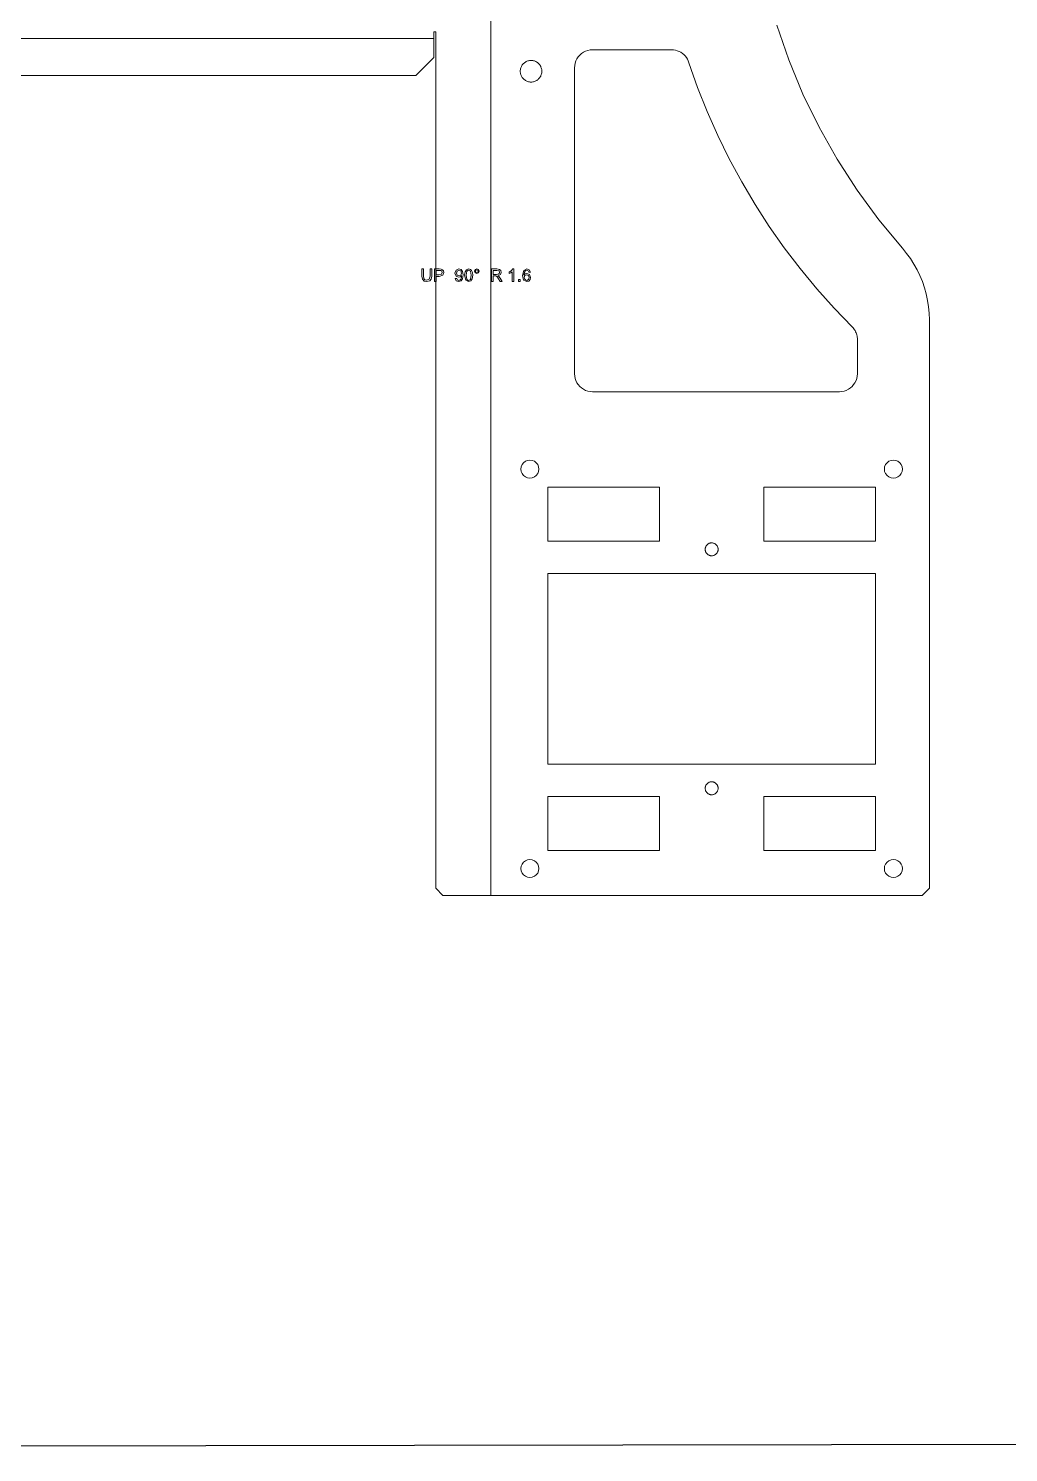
# Model space of a CAD drawing. Extents: x 0 to 2200, y 1000 to 1655.
# Drawn here: x 1136.1 to 1408.4, y 1000 to 1395.7 of the extents above; entities that cross this region are included whole.
import ezdxf

# ---------------------------------------------------------------- set-up
doc = ezdxf.new("R2010")
doc.units = 0
doc.layers.get('0').update_dxf_attribs({"linetype": 'CONTINUOUS', "lineweight": 25, "true_color": 0xffffff})
doc.layers.add('Layer0', color=7, linetype='BYLAYER', lineweight=5)
doc.layers.add('MTEXT', color=7, linetype='BYLAYER', lineweight=5)

msp = doc.modelspace()

# ---------------------------------------------------------------- linework, layer by layer
msp.add_line((0, 1000), (1439.95, 1002.36))
at = {"layer": 'Layer0', "color": 2, "true_color": 0xffff00}
for p, q in [((1264.55, 1154.78), (1264.55, 1504.78)), ((889.77, 1392.9), (1248.77, 1392.9))]:
    msp.add_line(p, q, dxfattribs=at)
at = {"layer": 'Layer0'}
for p, q in [((1249.27, 1394.78), (1248.77, 1394.78)), ((1248.77, 1394.78), (1248.77, 1392.9)), ((1249.27, 1156.78), (1249.27, 1394.78)), ((1344.09, 1396.65), (1347.42, 1386.97)), ((1248.77, 1392.9), (1248.77, 1387.61)), ((1290.34, 1389.11), (1289.79, 1388.75)), ((1290.92, 1389.4), (1290.34, 1389.11)), ((1291.54, 1389.61), (1290.92, 1389.4)), ((1292.18, 1389.74), (1291.54, 1389.61)), ((1292.84, 1389.78), (1292.18, 1389.74)), ((1314.82, 1389.78), (1292.84, 1389.78)), ((1315.35, 1389.75), (1314.82, 1389.78)), ((1315.88, 1389.67), (1315.35, 1389.75)), ((1316.39, 1389.53), (1315.88, 1389.67)), ((1316.89, 1389.33), (1316.39, 1389.53)), ((1317.36, 1389.09), (1316.89, 1389.33)), ((1317.8, 1388.79), (1317.36, 1389.09)), ((1243.77, 1382.61), (1248.77, 1387.61)), ((1273.08, 1385.19), (1272.98, 1384.97)), ((1273.19, 1385.39), (1273.08, 1385.19)), ((1273.32, 1385.59), (1273.19, 1385.39)), ((1273.47, 1385.78), (1273.32, 1385.59)), ((1273.63, 1385.95), (1273.47, 1385.78)), ((1273.8, 1386.11), (1273.63, 1385.95)), ((1273.99, 1386.25), (1273.8, 1386.11)), ((1274.18, 1386.38), (1273.99, 1386.25)), ((1274.39, 1386.5), (1274.18, 1386.38)), ((1274.6, 1386.6), (1274.39, 1386.5)), ((1274.82, 1386.68), (1274.6, 1386.6)), ((1275.05, 1386.74), (1274.82, 1386.68)), ((1275.28, 1386.79), (1275.05, 1386.74)), ((1275.52, 1386.82), (1275.28, 1386.79)), ((1275.75, 1386.83), (1275.52, 1386.82)), ((1275.99, 1386.82), (1275.75, 1386.83)), ((1276.22, 1386.79), (1275.99, 1386.82)), ((1276.45, 1386.74), (1276.22, 1386.79)), ((1276.68, 1386.68), (1276.45, 1386.74)), ((1276.9, 1386.6), (1276.68, 1386.68)), ((1277.11, 1386.5), (1276.9, 1386.6)), ((1277.32, 1386.38), (1277.11, 1386.5)), ((1277.52, 1386.25), (1277.32, 1386.38)), ((1277.7, 1386.11), (1277.52, 1386.25)), ((1277.87, 1385.95), (1277.7, 1386.11)), ((1278.03, 1385.78), (1277.87, 1385.95)), ((1278.18, 1385.59), (1278.03, 1385.78)), ((1278.31, 1385.39), (1278.18, 1385.59)), ((1278.43, 1385.19), (1278.31, 1385.39)), ((1278.52, 1384.97), (1278.43, 1385.19)), ((1287.88, 1385.43), (1287.84, 1384.78)), ((1288.01, 1386.08), (1287.88, 1385.43)), ((1288.22, 1386.7), (1288.01, 1386.08)), ((1288.51, 1387.28), (1288.22, 1386.7)), ((1288.87, 1387.83), (1288.51, 1387.28)), ((1289.3, 1388.32), (1288.87, 1387.83)), ((1289.79, 1388.75), (1289.3, 1388.32)), ((1318.21, 1388.45), (1317.8, 1388.79)), ((1318.59, 1388.07), (1318.21, 1388.45)), ((1318.91, 1387.65), (1318.59, 1388.07)), ((1319.2, 1387.2), (1318.91, 1387.65)), ((1319.43, 1386.72), (1319.2, 1387.2)), ((1319.61, 1386.21), (1319.43, 1386.72)), ((1319.61, 1386.21), (1322.02, 1379.36)), ((1347.42, 1386.97), (1351.32, 1377.5)), ((894.77, 1382.61), (1243.77, 1382.61)), ((1272.76, 1384.06), (1272.75, 1383.83)), ((1272.75, 1383.83), (1272.76, 1383.59)), ((1272.79, 1384.3), (1272.76, 1384.06)), ((1272.76, 1383.59), (1272.79, 1383.36)), ((1272.83, 1384.53), (1272.79, 1384.3)), ((1272.79, 1383.36), (1272.83, 1383.13)), ((1272.9, 1384.75), (1272.83, 1384.53)), ((1272.83, 1383.13), (1272.9, 1382.9)), ((1272.98, 1384.97), (1272.9, 1384.75)), ((1272.9, 1382.9), (1272.98, 1382.68)), ((1272.98, 1382.68), (1273.08, 1382.46)), ((1273.08, 1382.46), (1273.19, 1382.26)), ((1273.19, 1382.26), (1273.32, 1382.06)), ((1273.32, 1382.06), (1273.47, 1381.88)), ((1273.47, 1381.88), (1273.63, 1381.71)), ((1273.63, 1381.71), (1273.8, 1381.55)), ((1273.8, 1381.55), (1273.99, 1381.4)), ((1273.99, 1381.4), (1274.18, 1381.27)), ((1274.18, 1381.27), (1274.39, 1381.15)), ((1274.39, 1381.15), (1274.6, 1381.06)), ((1274.6, 1381.06), (1274.82, 1380.97)), ((1276.68, 1380.97), (1276.9, 1381.06)), ((1276.9, 1381.06), (1277.11, 1381.15)), ((1277.11, 1381.15), (1277.32, 1381.27)), ((1277.32, 1381.27), (1277.52, 1381.4)), ((1277.52, 1381.4), (1277.7, 1381.55)), ((1277.7, 1381.55), (1277.87, 1381.71)), ((1277.87, 1381.71), (1278.03, 1381.88)), ((1278.03, 1381.88), (1278.18, 1382.06)), ((1278.18, 1382.06), (1278.31, 1382.26)), ((1278.31, 1382.26), (1278.43, 1382.46)), ((1278.43, 1382.46), (1278.52, 1382.68)), ((1278.61, 1384.75), (1278.52, 1384.97)), ((1278.52, 1382.68), (1278.61, 1382.9)), ((1278.67, 1384.53), (1278.61, 1384.75)), ((1278.61, 1382.9), (1278.67, 1383.13)), ((1278.72, 1384.3), (1278.67, 1384.53)), ((1278.67, 1383.13), (1278.72, 1383.36)), ((1278.74, 1384.06), (1278.72, 1384.3)), ((1278.72, 1383.36), (1278.74, 1383.59)), ((1278.75, 1383.83), (1278.74, 1384.06)), ((1278.74, 1383.59), (1278.75, 1383.83)), ((1287.84, 1384.78), (1287.84, 1299.78)), ((1274.82, 1380.97), (1275.05, 1380.91)), ((1275.05, 1380.91), (1275.28, 1380.86)), ((1275.28, 1380.86), (1275.52, 1380.84)), ((1275.52, 1380.84), (1275.75, 1380.83)), ((1275.75, 1380.83), (1275.99, 1380.84)), ((1275.99, 1380.84), (1276.22, 1380.86)), ((1276.22, 1380.86), (1276.45, 1380.91)), ((1276.45, 1380.91), (1276.68, 1380.97)), ((1322.02, 1379.36), (1324.71, 1372.61)), ((1351.32, 1377.5), (1355.79, 1368.29)), ((1324.71, 1372.61), (1327.65, 1365.97)), ((1327.65, 1365.97), (1330.85, 1359.45)), ((1355.79, 1368.29), (1360.81, 1359.37)), ((1330.85, 1359.45), (1334.31, 1353.06)), ((1360.81, 1359.37), (1366.35, 1350.76)), ((1334.31, 1353.06), (1338.01, 1346.81)), ((1366.35, 1350.76), (1372.4, 1342.5)), ((1338.01, 1346.81), (1341.95, 1340.71)), ((1372.4, 1342.5), (1378.94, 1334.63)), ((1341.95, 1340.71), (1346.13, 1334.77)), ((1346.13, 1334.77), (1350.53, 1328.99)), ((1380.09, 1333.23), (1378.94, 1334.63)), ((1381.16, 1331.78), (1380.09, 1333.23)), ((1382.14, 1330.26), (1381.16, 1331.78)), ((1383.02, 1328.68), (1382.14, 1330.26)), ((1350.53, 1328.99), (1355.16, 1323.39)), ((1383.81, 1327.06), (1383.02, 1328.68)), ((1384.5, 1325.39), (1383.81, 1327.06)), ((1355.16, 1323.39), (1360.01, 1317.98)), ((1385.09, 1323.68), (1384.5, 1325.39)), ((1385.57, 1321.94), (1385.09, 1323.68)), ((1385.95, 1320.17), (1385.57, 1321.94)), ((1360.01, 1317.98), (1365.06, 1312.76)), ((1386.22, 1318.39), (1385.95, 1320.17)), ((1386.38, 1316.59), (1386.22, 1318.39)), ((1386.44, 1314.78), (1386.38, 1316.59)), ((1386.44, 1314.78), (1386.44, 1156.78)), ((1365.27, 1312.53), (1365.06, 1312.76)), ((1365.47, 1312.28), (1365.27, 1312.53)), ((1365.65, 1312.02), (1365.47, 1312.28)), ((1365.81, 1311.75), (1365.65, 1312.02)), ((1365.95, 1311.46), (1365.81, 1311.75)), ((1366.08, 1311.17), (1365.95, 1311.46)), ((1366.19, 1310.88), (1366.08, 1311.17)), ((1366.28, 1310.57), (1366.19, 1310.88)), ((1366.35, 1310.26), (1366.28, 1310.57)), ((1366.4, 1309.95), (1366.35, 1310.26)), ((1366.43, 1309.64), (1366.4, 1309.95)), ((1366.44, 1309.32), (1366.43, 1309.64)), ((1366.44, 1299.78), (1366.44, 1309.32)), ((1287.84, 1299.78), (1287.88, 1299.13)), ((1287.88, 1299.13), (1288.01, 1298.49)), ((1288.01, 1298.49), (1288.22, 1297.87)), ((1366.06, 1297.87), (1366.27, 1298.49)), ((1366.27, 1298.49), (1366.39, 1299.13)), ((1366.39, 1299.13), (1366.44, 1299.78)), ((1288.22, 1297.87), (1288.51, 1297.28)), ((1288.51, 1297.28), (1288.87, 1296.74)), ((1288.87, 1296.74), (1289.3, 1296.25)), ((1289.3, 1296.25), (1289.79, 1295.82)), ((1289.79, 1295.82), (1290.34, 1295.45)), ((1290.34, 1295.45), (1290.92, 1295.16)), ((1290.92, 1295.16), (1291.54, 1294.95)), ((1291.54, 1294.95), (1292.18, 1294.82)), ((1292.18, 1294.82), (1292.84, 1294.78)), ((1292.84, 1294.78), (1361.44, 1294.78)), ((1361.44, 1294.78), (1362.09, 1294.82)), ((1362.09, 1294.82), (1362.73, 1294.95)), ((1362.73, 1294.95), (1363.35, 1295.16)), ((1363.35, 1295.16), (1363.94, 1295.45)), ((1363.94, 1295.45), (1364.48, 1295.82)), ((1364.48, 1295.82), (1364.97, 1296.25)), ((1364.97, 1296.25), (1365.4, 1296.74)), ((1365.4, 1296.74), (1365.77, 1297.28)), ((1365.77, 1297.28), (1366.06, 1297.87)), ((1273.27, 1274.53), (1273.02, 1273.93)), ((1273.67, 1275.05), (1273.27, 1274.53)), ((1274.19, 1275.45), (1273.67, 1275.05)), ((1274.79, 1275.7), (1274.19, 1275.45)), ((1275.44, 1275.78), (1274.79, 1275.7)), ((1276.08, 1275.7), (1275.44, 1275.78)), ((1276.69, 1275.45), (1276.08, 1275.7)), ((1277.2, 1275.05), (1276.69, 1275.45)), ((1277.6, 1274.53), (1277.2, 1275.05)), ((1277.85, 1273.93), (1277.6, 1274.53)), ((1374.27, 1274.53), (1374.02, 1273.93)), ((1374.67, 1275.05), (1374.27, 1274.53)), ((1375.19, 1275.45), (1374.67, 1275.05)), ((1375.79, 1275.7), (1375.19, 1275.45)), ((1376.44, 1275.78), (1375.79, 1275.7)), ((1377.08, 1275.7), (1376.44, 1275.78)), ((1377.69, 1275.45), (1377.08, 1275.7)), ((1378.2, 1275.05), (1377.69, 1275.45)), ((1378.6, 1274.53), (1378.2, 1275.05)), ((1378.85, 1273.93), (1378.6, 1274.53)), ((1273.02, 1273.93), (1272.94, 1273.28)), ((1272.94, 1273.28), (1273.02, 1272.64)), ((1273.02, 1272.64), (1273.27, 1272.03)), ((1273.27, 1272.03), (1273.67, 1271.51)), ((1273.67, 1271.51), (1274.19, 1271.12)), ((1274.19, 1271.12), (1274.79, 1270.87)), ((1274.79, 1270.87), (1275.44, 1270.78)), ((1275.44, 1270.78), (1276.08, 1270.87)), ((1276.08, 1270.87), (1276.69, 1271.12)), ((1276.69, 1271.12), (1277.2, 1271.51)), ((1277.2, 1271.51), (1277.6, 1272.03)), ((1277.6, 1272.03), (1277.85, 1272.64)), ((1277.94, 1273.28), (1277.85, 1273.93)), ((1277.85, 1272.64), (1277.94, 1273.28)), ((1374.02, 1273.93), (1373.94, 1273.28)), ((1373.94, 1273.28), (1374.02, 1272.64)), ((1374.02, 1272.64), (1374.27, 1272.03)), ((1374.27, 1272.03), (1374.67, 1271.51)), ((1374.67, 1271.51), (1375.19, 1271.12)), ((1375.19, 1271.12), (1375.79, 1270.87)), ((1375.79, 1270.87), (1376.44, 1270.78)), ((1376.44, 1270.78), (1377.08, 1270.87)), ((1377.08, 1270.87), (1377.69, 1271.12)), ((1377.69, 1271.12), (1378.2, 1271.51)), ((1378.2, 1271.51), (1378.6, 1272.03)), ((1378.6, 1272.03), (1378.85, 1272.64)), ((1378.94, 1273.28), (1378.85, 1273.93)), ((1378.85, 1272.64), (1378.94, 1273.28)), ((1311.44, 1268.28), (1280.44, 1268.28)), ((1280.44, 1268.28), (1280.44, 1253.28)), ((1311.44, 1253.28), (1311.44, 1268.28)), ((1371.44, 1268.28), (1340.44, 1268.28)), ((1340.44, 1268.28), (1340.44, 1253.28)), ((1371.44, 1253.28), (1371.44, 1268.28)), ((1280.44, 1253.28), (1311.44, 1253.28)), ((1324.16, 1251.27), (1324.14, 1251.13)), ((1324.14, 1251.13), (1324.14, 1250.99)), ((1324.14, 1250.99), (1324.14, 1250.84)), ((1324.14, 1250.84), (1324.16, 1250.7)), ((1324.19, 1251.41), (1324.16, 1251.27)), ((1324.16, 1250.7), (1324.19, 1250.57)), ((1324.23, 1251.54), (1324.19, 1251.41)), ((1324.19, 1250.57), (1324.22, 1250.43)), ((1324.28, 1251.67), (1324.23, 1251.54)), ((1324.33, 1251.8), (1324.28, 1251.67)), ((1324.4, 1251.93), (1324.33, 1251.8)), ((1324.48, 1252.04), (1324.4, 1251.93)), ((1324.57, 1252.15), (1324.48, 1252.04)), ((1324.67, 1252.26), (1324.57, 1252.15)), ((1324.77, 1252.35), (1324.67, 1252.26)), ((1324.88, 1252.44), (1324.77, 1252.35)), ((1325, 1252.52), (1324.88, 1252.44)), ((1325.12, 1252.59), (1325, 1252.52)), ((1325.25, 1252.65), (1325.12, 1252.59)), ((1325.38, 1252.7), (1325.25, 1252.65)), ((1325.52, 1252.73), (1325.38, 1252.7)), ((1325.66, 1252.76), (1325.52, 1252.73)), ((1325.8, 1252.78), (1325.66, 1252.76)), ((1325.94, 1252.78), (1325.8, 1252.78)), ((1326.08, 1252.78), (1325.94, 1252.78)), ((1326.22, 1252.76), (1326.08, 1252.78)), ((1326.36, 1252.73), (1326.22, 1252.76)), ((1326.5, 1252.69), (1326.36, 1252.73)), ((1326.63, 1252.64), (1326.5, 1252.69)), ((1326.76, 1252.58), (1326.63, 1252.64)), ((1326.88, 1252.51), (1326.76, 1252.58)), ((1327, 1252.44), (1326.88, 1252.51)), ((1327.11, 1252.35), (1327, 1252.44)), ((1327.21, 1252.25), (1327.11, 1252.35)), ((1327.31, 1252.15), (1327.21, 1252.25)), ((1327.4, 1252.04), (1327.31, 1252.15)), ((1327.47, 1251.92), (1327.4, 1252.04)), ((1327.54, 1251.8), (1327.47, 1251.92)), ((1327.6, 1251.67), (1327.54, 1251.8)), ((1327.65, 1251.53), (1327.6, 1251.67)), ((1327.69, 1251.4), (1327.65, 1251.53)), ((1327.65, 1250.42), (1327.69, 1250.56)), ((1327.72, 1251.26), (1327.69, 1251.4)), ((1327.69, 1250.56), (1327.71, 1250.7)), ((1327.71, 1250.7), (1327.73, 1250.84)), ((1327.73, 1251.12), (1327.72, 1251.26)), ((1327.74, 1250.98), (1327.73, 1251.12)), ((1327.73, 1250.84), (1327.74, 1250.98)), ((1340.44, 1253.28), (1371.44, 1253.28)), ((1324.22, 1250.43), (1324.27, 1250.3)), ((1324.27, 1250.3), (1324.33, 1250.17)), ((1324.33, 1250.17), (1324.4, 1250.04)), ((1324.4, 1250.04), (1324.48, 1249.93)), ((1324.48, 1249.93), (1324.57, 1249.82)), ((1324.57, 1249.82), (1324.66, 1249.71)), ((1324.66, 1249.71), (1324.77, 1249.62)), ((1324.77, 1249.62), (1324.88, 1249.53)), ((1324.88, 1249.53), (1324.99, 1249.45)), ((1324.99, 1249.45), (1325.12, 1249.38)), ((1325.12, 1249.38), (1325.24, 1249.32)), ((1325.24, 1249.32), (1325.38, 1249.27)), ((1325.38, 1249.27), (1325.51, 1249.23)), ((1325.51, 1249.23), (1325.65, 1249.2)), ((1325.65, 1249.2), (1325.79, 1249.19)), ((1325.79, 1249.19), (1325.93, 1249.18)), ((1325.93, 1249.18), (1326.07, 1249.19)), ((1326.07, 1249.19), (1326.21, 1249.2)), ((1326.21, 1249.2), (1326.35, 1249.23)), ((1326.35, 1249.23), (1326.49, 1249.27)), ((1326.49, 1249.27), (1326.62, 1249.32)), ((1326.62, 1249.32), (1326.75, 1249.38)), ((1326.75, 1249.38), (1326.87, 1249.45)), ((1326.87, 1249.45), (1326.99, 1249.52)), ((1326.99, 1249.52), (1327.1, 1249.61)), ((1327.1, 1249.61), (1327.21, 1249.71)), ((1327.21, 1249.71), (1327.3, 1249.81)), ((1327.3, 1249.81), (1327.39, 1249.92)), ((1327.39, 1249.92), (1327.47, 1250.04)), ((1327.47, 1250.04), (1327.54, 1250.16)), ((1327.54, 1250.16), (1327.6, 1250.29)), ((1327.6, 1250.29), (1327.65, 1250.42)), ((1280.44, 1191.28), (1280.44, 1244.28)), ((1280.44, 1244.28), (1371.44, 1244.28)), ((1371.44, 1244.28), (1371.44, 1191.28)), ((1371.44, 1191.28), (1280.44, 1191.28)), ((1324.16, 1184.86), (1324.14, 1184.72)), ((1324.14, 1184.72), (1324.14, 1184.58)), ((1324.14, 1184.58), (1324.14, 1184.44)), ((1324.14, 1184.44), (1324.16, 1184.3)), ((1324.19, 1185), (1324.16, 1184.86)), ((1324.16, 1184.3), (1324.19, 1184.16)), ((1324.23, 1185.14), (1324.19, 1185)), ((1324.19, 1184.16), (1324.23, 1184.03)), ((1324.27, 1185.27), (1324.23, 1185.14)), ((1324.23, 1184.03), (1324.27, 1183.89)), ((1324.33, 1185.4), (1324.27, 1185.27)), ((1324.27, 1183.89), (1324.33, 1183.76)), ((1324.4, 1185.52), (1324.33, 1185.4)), ((1324.33, 1183.76), (1324.4, 1183.64)), ((1324.48, 1185.64), (1324.4, 1185.52)), ((1324.4, 1183.64), (1324.48, 1183.52)), ((1324.57, 1185.75), (1324.48, 1185.64)), ((1324.48, 1183.52), (1324.57, 1183.41)), ((1324.66, 1185.85), (1324.57, 1185.75)), ((1324.57, 1183.41), (1324.66, 1183.31)), ((1324.77, 1185.95), (1324.66, 1185.85)), ((1324.66, 1183.31), (1324.77, 1183.21)), ((1324.88, 1186.04), (1324.77, 1185.95)), ((1324.77, 1183.21), (1324.88, 1183.13)), ((1325, 1186.12), (1324.88, 1186.04)), ((1325.12, 1186.19), (1325, 1186.12)), ((1325.25, 1186.25), (1325.12, 1186.19)), ((1325.38, 1186.29), (1325.25, 1186.25)), ((1325.52, 1186.33), (1325.38, 1186.29)), ((1325.66, 1186.36), (1325.52, 1186.33)), ((1325.8, 1186.38), (1325.66, 1186.36)), ((1325.94, 1186.38), (1325.8, 1186.38)), ((1326.08, 1186.38), (1325.94, 1186.38)), ((1326.22, 1186.36), (1326.08, 1186.38)), ((1326.36, 1186.33), (1326.22, 1186.36)), ((1326.49, 1186.29), (1326.36, 1186.33)), ((1326.63, 1186.25), (1326.49, 1186.29)), ((1326.75, 1186.19), (1326.63, 1186.25)), ((1326.88, 1186.12), (1326.75, 1186.19)), ((1326.99, 1186.04), (1326.88, 1186.12)), ((1327.11, 1185.95), (1326.99, 1186.04)), ((1326.99, 1183.13), (1327.11, 1183.21)), ((1327.21, 1185.85), (1327.11, 1185.95)), ((1327.11, 1183.21), (1327.21, 1183.31)), ((1327.31, 1185.75), (1327.21, 1185.85)), ((1327.21, 1183.31), (1327.31, 1183.41)), ((1327.39, 1185.64), (1327.31, 1185.75)), ((1327.31, 1183.41), (1327.39, 1183.52)), ((1327.47, 1185.52), (1327.39, 1185.64)), ((1327.39, 1183.52), (1327.47, 1183.64)), ((1327.54, 1185.4), (1327.47, 1185.52)), ((1327.47, 1183.64), (1327.54, 1183.76)), ((1327.6, 1185.27), (1327.54, 1185.4)), ((1327.54, 1183.76), (1327.6, 1183.89)), ((1327.65, 1185.14), (1327.6, 1185.27)), ((1327.6, 1183.89), (1327.65, 1184.03)), ((1327.69, 1185), (1327.65, 1185.14)), ((1327.65, 1184.03), (1327.69, 1184.16)), ((1327.71, 1184.86), (1327.69, 1185)), ((1327.69, 1184.16), (1327.71, 1184.3)), ((1327.73, 1184.72), (1327.71, 1184.86)), ((1327.71, 1184.3), (1327.73, 1184.44)), ((1327.74, 1184.58), (1327.73, 1184.72)), ((1327.73, 1184.44), (1327.74, 1184.58)), ((1311.44, 1182.28), (1280.44, 1182.28)), ((1280.44, 1182.28), (1280.44, 1167.28)), ((1311.44, 1167.28), (1311.44, 1182.28)), ((1324.88, 1183.13), (1325, 1183.05)), ((1325, 1183.05), (1325.12, 1182.98)), ((1325.12, 1182.98), (1325.25, 1182.92)), ((1325.25, 1182.92), (1325.38, 1182.87)), ((1325.38, 1182.87), (1325.52, 1182.83)), ((1325.52, 1182.83), (1325.66, 1182.8)), ((1325.66, 1182.8), (1325.8, 1182.79)), ((1325.8, 1182.79), (1325.94, 1182.78)), ((1325.94, 1182.78), (1326.08, 1182.79)), ((1326.08, 1182.79), (1326.22, 1182.8)), ((1326.22, 1182.8), (1326.36, 1182.83)), ((1326.36, 1182.83), (1326.49, 1182.87)), ((1326.49, 1182.87), (1326.63, 1182.92)), ((1326.63, 1182.92), (1326.75, 1182.98)), ((1326.75, 1182.98), (1326.88, 1183.05)), ((1326.88, 1183.05), (1326.99, 1183.13)), ((1371.44, 1182.28), (1340.44, 1182.28)), ((1340.44, 1182.28), (1340.44, 1167.28)), ((1371.44, 1167.28), (1371.44, 1182.28)), ((1273.27, 1163.53), (1273.02, 1162.93)), ((1273.67, 1164.05), (1273.27, 1163.53)), ((1274.19, 1164.45), (1273.67, 1164.05)), ((1274.79, 1164.7), (1274.19, 1164.45)), ((1275.44, 1164.78), (1274.79, 1164.7)), ((1276.08, 1164.7), (1275.44, 1164.78)), ((1276.69, 1164.45), (1276.08, 1164.7)), ((1277.2, 1164.05), (1276.69, 1164.45)), ((1277.6, 1163.53), (1277.2, 1164.05)), ((1277.85, 1162.93), (1277.6, 1163.53)), ((1280.44, 1167.28), (1311.44, 1167.28)), ((1340.44, 1167.28), (1371.44, 1167.28)), ((1374.27, 1163.53), (1374.02, 1162.93)), ((1374.67, 1164.05), (1374.27, 1163.53)), ((1375.19, 1164.45), (1374.67, 1164.05)), ((1375.79, 1164.7), (1375.19, 1164.45)), ((1376.44, 1164.78), (1375.79, 1164.7)), ((1377.08, 1164.7), (1376.44, 1164.78)), ((1377.69, 1164.45), (1377.08, 1164.7)), ((1378.2, 1164.05), (1377.69, 1164.45)), ((1378.6, 1163.53), (1378.2, 1164.05)), ((1378.85, 1162.93), (1378.6, 1163.53)), ((1273.02, 1162.93), (1272.94, 1162.28)), ((1272.94, 1162.28), (1273.02, 1161.64)), ((1273.02, 1161.64), (1273.27, 1161.03)), ((1273.27, 1161.03), (1273.67, 1160.51)), ((1273.67, 1160.51), (1274.19, 1160.12)), ((1274.19, 1160.12), (1274.79, 1159.87)), ((1274.79, 1159.87), (1275.44, 1159.78)), ((1275.44, 1159.78), (1276.08, 1159.87)), ((1276.08, 1159.87), (1276.69, 1160.12)), ((1276.69, 1160.12), (1277.2, 1160.51)), ((1277.2, 1160.51), (1277.6, 1161.03)), ((1277.6, 1161.03), (1277.85, 1161.64)), ((1277.94, 1162.28), (1277.85, 1162.93)), ((1277.85, 1161.64), (1277.94, 1162.28)), ((1374.02, 1162.93), (1373.94, 1162.28)), ((1373.94, 1162.28), (1374.02, 1161.64)), ((1374.02, 1161.64), (1374.27, 1161.03)), ((1374.27, 1161.03), (1374.67, 1160.51)), ((1374.67, 1160.51), (1375.19, 1160.12)), ((1375.19, 1160.12), (1375.79, 1159.87)), ((1375.79, 1159.87), (1376.44, 1159.78)), ((1376.44, 1159.78), (1377.08, 1159.87)), ((1377.08, 1159.87), (1377.69, 1160.12)), ((1377.69, 1160.12), (1378.2, 1160.51)), ((1378.2, 1160.51), (1378.6, 1161.03)), ((1378.6, 1161.03), (1378.85, 1161.64)), ((1378.94, 1162.28), (1378.85, 1162.93)), ((1378.85, 1161.64), (1378.94, 1162.28)), ((1249.27, 1156.78), (1251.27, 1154.78)), ((1384.44, 1154.78), (1386.44, 1156.78)), ((1251.27, 1154.78), (1264.55, 1154.78)), ((1264.55, 1154.78), (1384.44, 1154.78))]:
    msp.add_line(p, q, dxfattribs=at)
at = {"layer": 'MTEXT'}
for p, q in [((1245.45, 1326.89), (1245.45, 1328.88)), ((1245.45, 1328.88), (1245.91, 1328.88)), ((1245.58, 1326.02), (1245.45, 1326.89)), ((1246.02, 1325.54), (1245.58, 1326.02)), ((1245.91, 1328.88), (1245.91, 1326.89)), ((1245.91, 1326.89), (1245.99, 1326.23)), ((1245.99, 1326.23), (1246.27, 1325.9)), ((1246.27, 1325.9), (1246.77, 1325.79)), ((1246.77, 1325.79), (1247.49, 1326.01)), ((1247.49, 1326.01), (1247.7, 1326.89)), ((1248.04, 1326.06), (1247.62, 1325.57)), ((1247.7, 1328.88), (1248.16, 1328.88)), ((1247.7, 1326.89), (1247.7, 1328.88)), ((1248.16, 1326.89), (1248.04, 1326.06)), ((1248.16, 1328.88), (1248.16, 1326.89)), ((1248.91, 1325.43), (1248.91, 1328.88)), ((1248.91, 1328.88), (1250.21, 1328.88)), ((1250.25, 1328.47), (1249.37, 1328.47)), ((1249.37, 1328.47), (1249.37, 1327.24)), ((1249.37, 1327.24), (1250.26, 1327.24)), ((1250.25, 1326.83), (1249.37, 1326.83)), ((1249.37, 1326.83), (1249.37, 1325.43)), ((1250.21, 1328.88), (1250.74, 1328.84)), ((1250.68, 1328.44), (1250.25, 1328.47)), ((1251.26, 1327.14), (1250.25, 1326.83)), ((1250.26, 1327.24), (1250.89, 1327.4)), ((1250.96, 1328.24), (1250.68, 1328.44)), ((1250.74, 1328.84), (1251.16, 1328.68)), ((1250.89, 1327.4), (1251.07, 1327.87)), ((1251.07, 1327.87), (1250.96, 1328.24)), ((1251.16, 1328.68), (1251.44, 1328.35)), ((1251.54, 1327.88), (1251.26, 1327.14)), ((1251.44, 1328.35), (1251.54, 1327.88)), ((1254.62, 1327.73), (1254.93, 1328.57)), ((1254.92, 1326.91), (1254.62, 1327.73)), ((1254.68, 1326.23), (1255.09, 1326.27)), ((1254.99, 1325.6), (1254.68, 1326.23)), ((1255.64, 1326.6), (1254.92, 1326.91)), ((1254.93, 1328.57), (1255.7, 1328.89)), ((1255.26, 1328.31), (1255.06, 1327.71)), ((1255.06, 1327.71), (1255.25, 1327.18)), ((1255.09, 1326.27), (1255.29, 1325.85)), ((1255.25, 1327.18), (1255.74, 1326.97)), ((1255.75, 1328.54), (1255.26, 1328.31)), ((1255.29, 1325.85), (1255.66, 1325.72)), ((1256.12, 1326.73), (1255.64, 1326.6)), ((1255.66, 1325.72), (1256, 1325.81)), ((1255.7, 1328.89), (1256.32, 1328.71)), ((1255.74, 1326.97), (1256.23, 1327.18)), ((1256.22, 1328.33), (1255.75, 1328.54)), ((1256, 1325.81), (1256.24, 1326.05)), ((1256.46, 1327.05), (1256.12, 1326.73)), ((1256.41, 1327.75), (1256.22, 1328.33)), ((1256.23, 1327.18), (1256.41, 1327.75)), ((1256.24, 1326.05), (1256.4, 1326.45)), ((1256.74, 1326.17), (1256.31, 1325.58)), ((1256.32, 1328.71), (1256.74, 1328.19)), ((1256.4, 1326.45), (1256.46, 1326.97)), ((1256.46, 1326.97), (1256.46, 1327.05)), ((1256.74, 1328.19), (1256.88, 1327.22)), ((1256.88, 1327.22), (1256.74, 1326.17)), ((1257.29, 1327.13), (1257.42, 1328.11)), ((1257.64, 1325.73), (1257.29, 1327.13)), ((1257.42, 1328.11), (1257.79, 1328.69)), ((1258.42, 1325.38), (1257.64, 1325.73)), ((1257.95, 1328.29), (1257.73, 1327.13)), ((1257.73, 1327.13), (1257.93, 1326)), ((1257.79, 1328.69), (1258.42, 1328.89)), ((1257.93, 1326), (1258.42, 1325.72)), ((1258.41, 1328.54), (1257.95, 1328.29)), ((1258.91, 1328.26), (1258.41, 1328.54)), ((1258.42, 1328.89), (1258.9, 1328.78)), ((1258.42, 1325.72), (1258.91, 1326)), ((1258.9, 1328.78), (1259.25, 1328.46)), ((1259.1, 1327.13), (1258.91, 1328.26)), ((1258.91, 1326), (1259.1, 1327.13)), ((1259.41, 1326.15), (1259.04, 1325.58)), ((1259.25, 1328.46), (1259.46, 1327.94)), ((1259.54, 1327.13), (1259.41, 1326.15)), ((1259.46, 1327.94), (1259.54, 1327.13)), ((1260.07, 1328.28), (1260.26, 1328.74)), ((1260.26, 1327.82), (1260.07, 1328.28)), ((1260.26, 1328.74), (1260.72, 1328.93)), ((1260.72, 1327.63), (1260.26, 1327.82)), ((1260.44, 1328.56), (1260.33, 1328.28)), ((1260.33, 1328.28), (1260.44, 1328)), ((1260.72, 1328.68), (1260.44, 1328.56)), ((1260.44, 1328), (1260.72, 1327.89)), ((1260.72, 1328.93), (1261.18, 1328.74)), ((1261, 1328.56), (1260.72, 1328.68)), ((1260.72, 1327.89), (1261, 1328)), ((1261.18, 1327.82), (1260.72, 1327.63)), ((1261.12, 1328.28), (1261, 1328.56)), ((1261, 1328), (1261.12, 1328.28)), ((1261.18, 1328.74), (1261.37, 1328.28)), ((1261.37, 1328.28), (1261.18, 1327.82)), ((1264.74, 1325.43), (1264.74, 1328.88)), ((1264.74, 1328.88), (1266.27, 1328.88)), ((1266.29, 1328.49), (1265.2, 1328.49)), ((1265.2, 1328.49), (1265.2, 1327.36)), ((1265.2, 1327.36), (1266.18, 1327.36)), ((1265.72, 1326.96), (1265.2, 1326.96)), ((1265.2, 1326.96), (1265.2, 1325.43)), ((1265.98, 1326.95), (1265.72, 1326.96)), ((1266.19, 1326.85), (1265.98, 1326.95)), ((1266.18, 1327.36), (1266.66, 1327.42)), ((1266.42, 1326.62), (1266.19, 1326.85)), ((1266.27, 1328.88), (1266.97, 1328.78)), ((1266.85, 1328.34), (1266.29, 1328.49)), ((1266.75, 1326.15), (1266.42, 1326.62)), ((1267.25, 1327.32), (1266.52, 1327)), ((1266.52, 1327), (1266.8, 1326.83)), ((1266.66, 1327.42), (1266.93, 1327.63)), ((1267.2, 1325.43), (1266.75, 1326.15)), ((1266.8, 1326.83), (1267.18, 1326.37)), ((1267.02, 1327.94), (1266.85, 1328.34)), ((1266.93, 1327.63), (1267.02, 1327.94)), ((1266.97, 1328.78), (1267.35, 1328.45)), ((1267.18, 1326.37), (1267.77, 1325.43)), ((1267.49, 1327.94), (1267.25, 1327.32)), ((1267.35, 1328.45), (1267.49, 1327.94)), ((1269.69, 1328.03), (1270.31, 1328.43)), ((1269.69, 1327.62), (1269.69, 1328.03)), ((1270.14, 1327.84), (1269.69, 1327.62)), ((1270.54, 1328.13), (1270.14, 1327.84)), ((1270.31, 1328.43), (1270.69, 1328.89)), ((1270.54, 1325.43), (1270.54, 1328.13)), ((1270.69, 1328.89), (1270.96, 1328.89)), ((1270.96, 1328.89), (1270.96, 1325.43)), ((1272.28, 1325.43), (1272.28, 1325.92)), ((1272.28, 1325.92), (1272.76, 1325.92)), ((1272.76, 1325.92), (1272.76, 1325.43)), ((1273.36, 1327.04), (1273.73, 1328.49)), ((1273.69, 1325.76), (1273.36, 1327.04)), ((1274.56, 1325.38), (1273.69, 1325.76)), ((1273.73, 1328.49), (1274.6, 1328.89)), ((1273.9, 1328), (1273.78, 1327.21)), ((1273.78, 1327.21), (1274.15, 1327.55)), ((1274.05, 1327.09), (1273.85, 1326.55)), ((1273.85, 1326.55), (1273.94, 1326.13)), ((1274.22, 1328.43), (1273.9, 1328)), ((1273.94, 1326.13), (1274.2, 1325.83)), ((1274.53, 1327.29), (1274.05, 1327.09)), ((1274.15, 1327.55), (1274.62, 1327.67)), ((1274.2, 1325.83), (1274.55, 1325.72)), ((1274.57, 1328.54), (1274.22, 1328.43)), ((1275.01, 1327.09), (1274.53, 1327.29)), ((1274.55, 1325.72), (1275.01, 1325.94)), ((1274.99, 1328.36), (1274.57, 1328.54)), ((1274.6, 1328.89), (1275.26, 1328.66)), ((1274.62, 1327.67), (1275.34, 1327.36)), ((1275.15, 1328), (1274.99, 1328.36)), ((1275.2, 1326.53), (1275.01, 1327.09)), ((1275.01, 1325.94), (1275.2, 1326.53)), ((1275.49, 1325.95), (1275.11, 1325.52)), ((1275.57, 1328.03), (1275.15, 1328)), ((1275.26, 1328.66), (1275.57, 1328.03)), ((1275.34, 1327.36), (1275.63, 1326.55)), ((1275.63, 1326.55), (1275.49, 1325.95)), ((1246.81, 1325.38), (1246.02, 1325.54)), ((1247.62, 1325.57), (1246.81, 1325.38)), ((1249.37, 1325.43), (1248.91, 1325.43)), ((1255.65, 1325.38), (1254.99, 1325.6)), ((1256.31, 1325.58), (1255.65, 1325.38)), ((1259.04, 1325.58), (1258.42, 1325.38)), ((1265.2, 1325.43), (1264.74, 1325.43)), ((1267.77, 1325.43), (1267.2, 1325.43)), ((1270.96, 1325.43), (1270.54, 1325.43)), ((1272.76, 1325.43), (1272.28, 1325.43)), ((1275.11, 1325.52), (1274.56, 1325.38))]:
    msp.add_line(p, q, dxfattribs=at)

doc.saveas('drawing.dxf')
